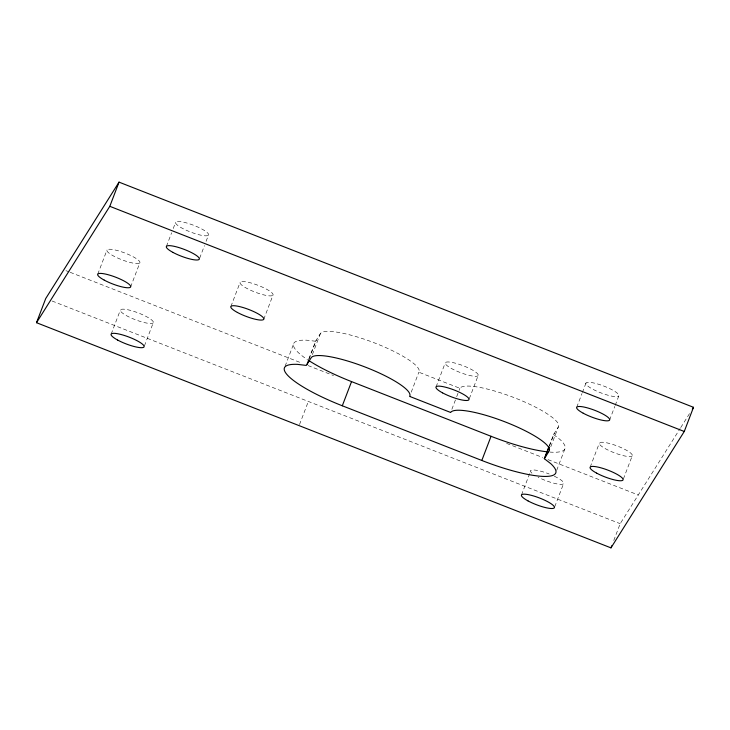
<?xml version="1.0" encoding="UTF-8"?>
<svg xmlns="http://www.w3.org/2000/svg" width="730" height="730" viewBox="0 0 730 730"><rect width="100%" height="100%" fill="white"/><g stroke="black" fill="none" stroke-linecap="round" stroke-linejoin="round"><path stroke-width="0.55" stroke-dasharray="3.65 2.74" d="M97.774 274.151L107.009 249.979M111.188 334.075L120.423 309.903M130.597 287.018L139.832 262.846A17.648 3.696 20.9 0 0 116.955 250.436A17.648 3.696 20.9 0 0 113.469 255.956A17.648 3.696 20.9 0 0 139.832 262.846M166.422 246.393L171.641 232.733M173.247 228.526L175.656 222.221M144.421 345.892L153.245 322.769A17.648 3.696 20.9 0 0 130.369 310.359A17.648 3.696 20.9 0 0 126.892 315.88A17.648 3.696 20.9 0 0 153.245 322.769M199.655 258.21L204.464 245.599M206.07 241.393L208.479 235.087A17.648 3.696 20.9 0 0 185.602 222.677A17.648 3.696 20.9 0 0 182.126 228.198A17.648 3.696 20.9 0 0 208.479 235.087M230.917 306.463L240.143 282.291M263.74 319.329L272.974 295.157A17.648 3.696 20.9 0 0 250.089 282.738A17.648 3.696 20.9 0 0 246.612 288.268A17.648 3.696 20.9 0 0 272.974 295.157M285.092 366.241L293.925 343.118M308.744 359.114L315.57 341.248L320.379 333.61A52.934 11.096 20.9 0 1 375.64 343.346A52.934 11.096 20.9 0 1 418.856 372.209L459.891 388.296A52.934 11.096 20.9 0 1 515.152 398.032A52.934 11.096 20.9 0 1 558.368 426.895L550.338 447.919M309.137 358.904L316.364 339.988M312.349 354.634L320.379 333.61M299.51 424.577L308.343 401.454M411.227 392.183L418.856 372.209M436.075 386.882L445.309 362.701M451.861 409.32L456.277 397.759M456.679 396.7L458.686 391.453M459.088 390.395L459.891 388.296M469.308 398.69L478.141 375.567A17.648 3.696 20.9 0 0 455.255 363.157A17.648 3.696 20.9 0 0 451.779 368.677A17.648 3.696 20.9 0 0 478.141 375.567M521.521 494.913L530.746 470.74M549.142 446.094L553.559 434.532L558.368 426.895M549.535 445.884L554.353 433.273M576.755 407.23L581.965 393.561M582.367 392.512L585.98 383.058M556.707 470.293L564.737 449.269M554.745 506.73L563.578 483.607M590.168 467.154L599.403 442.982M609.577 420.097L614.797 406.427M615.198 405.378L618.812 395.925A17.648 3.696 20.9 0 0 595.926 383.505A17.648 3.696 20.9 0 0 592.45 389.035A17.648 3.696 20.9 0 0 618.812 395.925M623.393 478.971L632.226 455.849A17.648 3.696 20.9 0 0 609.349 443.438A17.648 3.696 20.9 0 0 605.864 448.959A17.648 3.696 20.9 0 0 632.226 455.849M613.766 540.501L620.19 523.684L680.15 428.501M680.752 427.543L689.859 413.089M315.57 341.248L306.737 340.189A70.573 14.792 20.9 0 0 307.467 359.68M65.928 270.657L69.113 271.907M70.18 272.317L301.663 363.056M308.033 365.548L333.519 375.539M506.602 443.384L542.7 457.527M548.011 459.608L638.266 494.986M52.085 301.006L620.19 523.684M553.559 434.532L559.956 439.451A70.573 14.792 20.9 0 1 549.982 452.08M554.335 476.215A17.648 3.696 20.9 0 1 561.562 484.337A17.648 3.696 20.9 0 1 538.101 477.183M531.942 473.195A17.648 3.696 20.9 0 1 549.17 473.98"/><path stroke-width="1.09" d="M36.5 322.696L45.734 298.515L119.036 182.135L693.5 407.303L684.265 431.485L610.964 547.865L36.5 322.696L109.81 206.316L119.036 182.135M307.129 364.16L308.735 359.963M548.741 447.143L544.324 458.705L550.73 463.623A70.573 14.792 20.9 0 1 481.818 460.466L342.306 405.78L351.541 381.607A70.573 14.792 20.9 0 1 308.297 360.219M481.818 460.466L491.053 436.294A70.573 14.792 20.9 0 0 547.911 451.897M545.118 457.445L549.133 446.933M610.964 547.865L611.758 545.757M544.324 458.705L549.133 451.067A52.934 11.096 20.9 0 0 505.917 422.205A52.934 11.096 20.9 0 0 450.656 412.468L409.621 396.39A52.934 11.096 20.9 0 0 366.405 367.518A52.934 11.096 20.9 0 0 311.144 357.791L306.335 365.429L297.502 364.37A70.573 14.792 20.9 0 0 342.306 405.78M692.286 409.229L693.5 407.303M109.81 206.316L684.265 431.485M351.541 381.607L491.053 436.294M117.658 340.061A17.648 3.696 20.9 0 0 144.02 346.942A17.648 3.696 20.9 0 0 121.134 334.532A17.648 3.696 20.9 0 0 117.658 340.061M527.991 500.889A17.648 3.696 20.9 0 0 554.344 507.779A17.648 3.696 20.9 0 0 531.467 495.369A17.648 3.696 20.9 0 0 527.991 500.889M596.638 473.131A17.648 3.696 20.9 0 0 622.991 480.021A17.648 3.696 20.9 0 0 600.115 467.611A17.648 3.696 20.9 0 0 596.638 473.131M583.215 413.207A17.648 3.696 20.9 0 0 609.577 420.097A17.648 3.696 20.9 0 0 586.701 407.687A17.648 3.696 20.9 0 0 583.215 413.207M442.544 392.859A17.648 3.696 20.9 0 0 468.906 399.748A17.648 3.696 20.9 0 0 446.021 387.338A17.648 3.696 20.9 0 0 442.544 392.859M237.378 312.44A17.648 3.696 20.9 0 0 263.74 319.329A17.648 3.696 20.9 0 0 240.863 306.919A17.648 3.696 20.9 0 0 237.378 312.44M104.244 280.128A17.648 3.696 20.9 0 0 130.597 287.018A17.648 3.696 20.9 0 0 107.721 274.608A17.648 3.696 20.9 0 0 104.244 280.128M172.891 252.37A17.648 3.696 20.9 0 0 199.254 259.26A17.648 3.696 20.9 0 0 176.368 246.849A17.648 3.696 20.9 0 0 172.891 252.37"/></g></svg>
